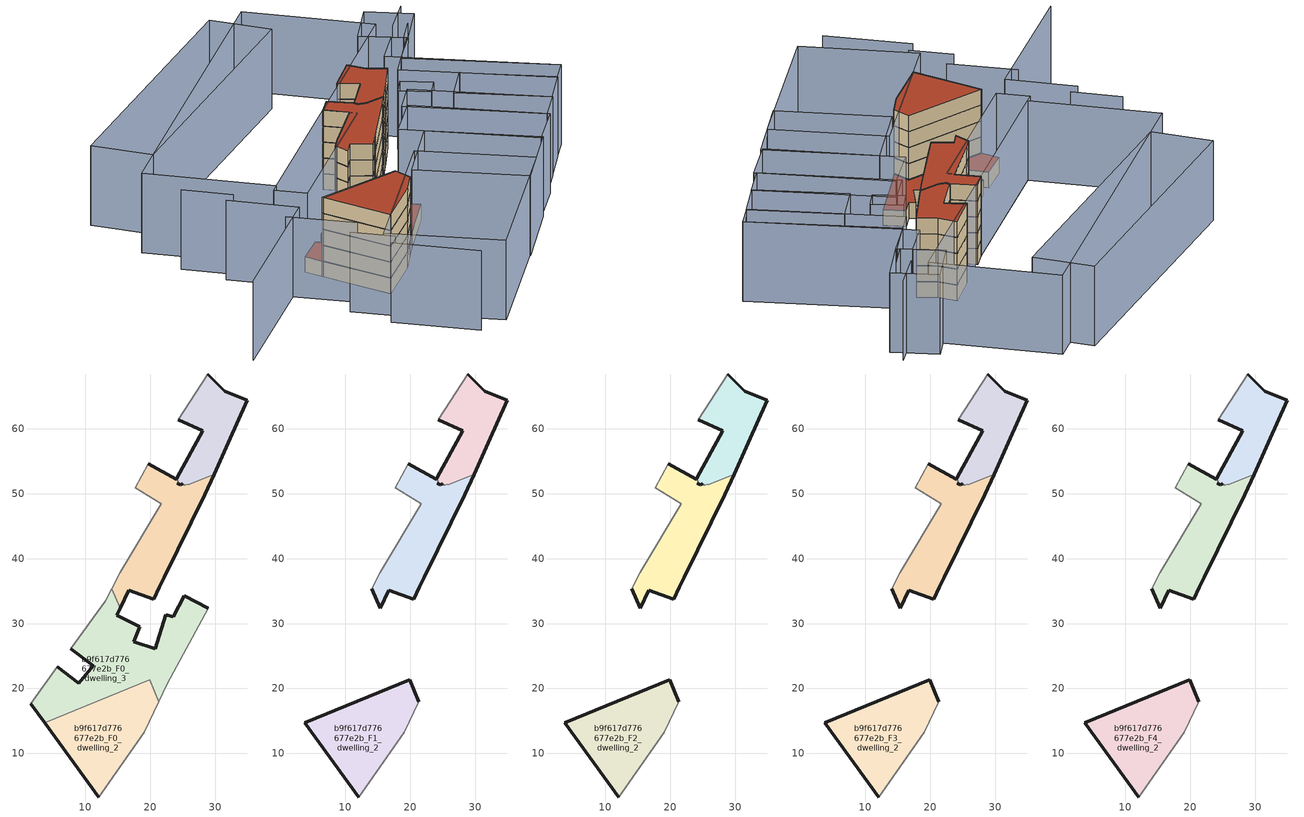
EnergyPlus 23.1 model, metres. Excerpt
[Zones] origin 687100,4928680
b9f617d776677e2b_F0_dwelling_0
 floor ground (EU_floor_Construction): 21.4,35.61 22.16,37.17 28.38,49.83 29.84,53.03 25.88,51.4 25.71,51.49 25.35,51.34 25.02,51.53 24.66,51.38 24.18,51.64 24.33,51.91 24.06,52.05 24.21,52.31 24.08,52.38 24,52.25 19.72,54.59 17.72,50.95 21.71,48.43 15.4,37.93 14.1,35.39 15.35,32.37 16.68,35.11 20.53,33.76 z0
 wall outside (EU_wall_Construction): 19.72,54.59 24,52.25 24.08,52.38 24.21,52.31 / 24.18,51.64 24.66,51.38 25.02,51.53 / 29.84,53.03 28.38,49.83 22.16,37.17 21.4,35.61 20.53,33.76 16.68,35.11 15.35,32.37 z0:3
 wall to b9f617d776677e2b_F0_dwelling_3 (EU_wall_Construction): 15.35,32.37 14.1,35.39 z0:3
 wall adiabatic (EU_wall_Construction): 14.1,35.39 15.4,37.93 21.71,48.43 17.72,50.95 19.72,54.59 z0:3
 wall to b9f617d776677e2b_F0_dwelling_1 (EU_wall_Construction): 24.21,52.31 24.06,52.05 24.33,51.91 24.18,51.64 / 25.02,51.53 25.35,51.34 25.71,51.49 25.88,51.4 29.84,53.03 z0:3
b9f617d776677e2b_F0_dwelling_1
 floor ground (EU_floor_Construction): 29.84,53.03 32.04,57.89 34.96,64.36 31.49,65.82 28.83,68.45 24.32,61.43 28.08,59.71 24.08,52.38 24.21,52.31 24.06,52.05 24.33,51.91 24.18,51.64 24.66,51.38 25.02,51.53 25.35,51.34 25.71,51.49 25.88,51.4 z0
 wall outside (EU_wall_Construction): 24.21,52.31 24.08,52.38 28.08,59.71 24.32,61.43 / 28.83,68.45 31.49,65.82 34.96,64.36 32.04,57.89 29.84,53.03 / 25.02,51.53 24.66,51.38 24.18,51.64 z0:3
 wall adiabatic (EU_wall_Construction): 24.32,61.43 28.83,68.45 z0:3
b9f617d776677e2b_F0_dwelling_2
 floor ground (EU_floor_Construction): 12.07,3.29 19.06,13.22 21.31,17.93 19.89,21.36 3.74,14.7 z0
 wall outside (EU_wall_Construction): 12.07,3.29 3.74,14.7 z0:3
 wall to b9f617d776677e2b_F0_dwelling_3 (EU_wall_Construction): 3.74,14.7 19.89,21.36 21.31,17.93 z0:3
 wall adiabatic (EU_wall_Construction): 21.31,17.93 19.06,13.22 12.07,3.29 z0:3
b9f617d776677e2b_F0_dwelling_3
 floor ground (EU_floor_Construction): 21.31,17.93 22.65,20.74 28.92,32.38 25.25,34.29 23.56,31.04 22.42,31.39 20.79,26.12 17.47,27.23 18.41,29.51 14.8,31.24 15.35,32.37 14.1,35.39 13.08,33.4 7.79,26.12 11.19,23.53 9.02,20.83 5.69,23.37 1.57,17.67 3.74,14.7 19.89,21.36 z0
 wall outside (EU_wall_Construction): 3.74,14.7 1.57,17.67 / 5.69,23.37 9.02,20.83 11.19,23.53 7.79,26.12 / 15.35,32.37 14.8,31.24 18.41,29.51 17.47,27.23 20.79,26.12 22.42,31.39 23.56,31.04 25.25,34.29 28.92,32.38 z0:3
 wall adiabatic (EU_wall_Construction): 28.92,32.38 22.65,20.74 21.31,17.93 / 1.57,17.67 5.69,23.37 / 7.79,26.12 13.08,33.4 14.1,35.39 z0:3
 roof outside (EU_roof_Construction): 28.92,32.38 22.65,20.74 21.31,17.93 19.89,21.36 3.74,14.7 1.57,17.67 5.69,23.37 9.02,20.83 11.19,23.53 7.79,26.12 13.08,33.4 14.1,35.39 15.35,32.37 14.8,31.24 18.41,29.51 17.47,27.23 20.79,26.12 22.42,31.39 23.56,31.04 25.25,34.29 z3
b9f617d776677e2b_F1_dwelling_0
 floor to b9f617d776677e2b_F0_dwelling_0 (EU_floor_Construction): 21.4,35.61 22.16,37.17 28.38,49.83 29.84,53.03 25.88,51.4 25.71,51.49 25.35,51.34 25.02,51.53 24.66,51.38 24.18,51.64 24.33,51.91 24.06,52.05 24.21,52.31 24.08,52.38 24,52.25 19.72,54.59 17.72,50.95 21.71,48.43 15.4,37.93 14.1,35.39 15.35,32.37 16.68,35.11 20.53,33.76 z3
 wall outside (EU_wall_Construction): 19.72,54.59 24,52.25 24.08,52.38 24.21,52.31 / 24.18,51.64 24.66,51.38 25.02,51.53 / 29.84,53.03 28.38,49.83 22.16,37.17 21.4,35.61 20.53,33.76 16.68,35.11 15.35,32.37 14.1,35.39 z3:6
 wall adiabatic (EU_wall_Construction): 14.1,35.39 15.4,37.93 21.71,48.43 17.72,50.95 19.72,54.59 z3:6
 wall to b9f617d776677e2b_F1_dwelling_1 (EU_wall_Construction): 24.21,52.31 24.06,52.05 24.33,51.91 24.18,51.64 / 25.02,51.53 25.35,51.34 25.71,51.49 25.88,51.4 29.84,53.03 z3:6
b9f617d776677e2b_F1_dwelling_1
 floor to b9f617d776677e2b_F0_dwelling_1 (EU_floor_Construction): 29.84,53.03 32.04,57.89 34.96,64.36 31.49,65.82 28.83,68.45 24.32,61.43 28.08,59.71 24.08,52.38 24.21,52.31 24.06,52.05 24.33,51.91 24.18,51.64 24.66,51.38 25.02,51.53 25.35,51.34 25.71,51.49 25.88,51.4 z3
 wall outside (EU_wall_Construction): 24.21,52.31 24.08,52.38 28.08,59.71 24.32,61.43 / 28.83,68.45 31.49,65.82 34.96,64.36 32.04,57.89 29.84,53.03 / 25.02,51.53 24.66,51.38 24.18,51.64 z3:6
 wall adiabatic (EU_wall_Construction): 24.32,61.43 28.83,68.45 z3:6
b9f617d776677e2b_F1_dwelling_2
 floor to b9f617d776677e2b_F0_dwelling_2 (EU_floor_Construction): 12.07,3.29 19.06,13.22 21.31,17.93 19.89,21.36 3.74,14.7 z3
 wall outside (EU_wall_Construction): 12.07,3.29 3.74,14.7 19.89,21.36 21.31,17.93 z3:6
 wall adiabatic (EU_wall_Construction): 21.31,17.93 19.06,13.22 12.07,3.29 z3:6
b9f617d776677e2b_F2_dwelling_0
 floor to b9f617d776677e2b_F1_dwelling_0 (EU_floor_Construction): 21.4,35.61 22.16,37.17 28.38,49.83 29.84,53.03 25.88,51.4 25.71,51.49 25.35,51.34 25.02,51.53 24.66,51.38 24.18,51.64 24.33,51.91 24.06,52.05 24.21,52.31 24.08,52.38 24,52.25 19.72,54.59 17.72,50.95 21.71,48.43 15.4,37.93 14.1,35.39 15.35,32.37 16.68,35.11 20.53,33.76 z6
 wall outside (EU_wall_Construction): 19.72,54.59 24,52.25 24.08,52.38 24.21,52.31 / 24.18,51.64 24.66,51.38 25.02,51.53 / 29.84,53.03 28.38,49.83 22.16,37.17 21.4,35.61 20.53,33.76 16.68,35.11 15.35,32.37 14.1,35.39 z6:9
 wall adiabatic (EU_wall_Construction): 14.1,35.39 15.4,37.93 21.71,48.43 17.72,50.95 19.72,54.59 z6:9
 wall to b9f617d776677e2b_F2_dwelling_1 (EU_wall_Construction): 24.21,52.31 24.06,52.05 24.33,51.91 24.18,51.64 / 25.02,51.53 25.35,51.34 25.71,51.49 25.88,51.4 29.84,53.03 z6:9
b9f617d776677e2b_F2_dwelling_1
 floor to b9f617d776677e2b_F1_dwelling_1 (EU_floor_Construction): 29.84,53.03 32.04,57.89 34.96,64.36 31.49,65.82 28.83,68.45 24.32,61.43 28.08,59.71 24.08,52.38 24.21,52.31 24.06,52.05 24.33,51.91 24.18,51.64 24.66,51.38 25.02,51.53 25.35,51.34 25.71,51.49 25.88,51.4 z6
 wall outside (EU_wall_Construction): 24.21,52.31 24.08,52.38 28.08,59.71 24.32,61.43 / 28.83,68.45 31.49,65.82 34.96,64.36 32.04,57.89 29.84,53.03 / 25.02,51.53 24.66,51.38 24.18,51.64 z6:9
 wall adiabatic (EU_wall_Construction): 24.32,61.43 28.83,68.45 z6:9
b9f617d776677e2b_F2_dwelling_2
 floor to b9f617d776677e2b_F1_dwelling_2 (EU_floor_Construction): 12.07,3.29 19.06,13.22 21.31,17.93 19.89,21.36 3.74,14.7 z6
 wall outside (EU_wall_Construction): 12.07,3.29 3.74,14.7 19.89,21.36 21.31,17.93 z6:9
 wall adiabatic (EU_wall_Construction): 21.31,17.93 19.06,13.22 12.07,3.29 z6:9
b9f617d776677e2b_F3_dwelling_0
 floor to b9f617d776677e2b_F2_dwelling_0 (EU_floor_Construction): 21.4,35.61 22.16,37.17 28.38,49.83 29.84,53.03 25.88,51.4 25.71,51.49 25.35,51.34 25.02,51.53 24.66,51.38 24.18,51.64 24.33,51.91 24.06,52.05 24.21,52.31 24.08,52.38 24,52.25 19.72,54.59 17.72,50.95 21.71,48.43 15.4,37.93 14.1,35.39 15.35,32.37 16.68,35.11 20.53,33.76 z9
 wall outside (EU_wall_Construction): 19.72,54.59 24,52.25 24.08,52.38 24.21,52.31 / 24.18,51.64 24.66,51.38 25.02,51.53 / 29.84,53.03 28.38,49.83 22.16,37.17 21.4,35.61 20.53,33.76 16.68,35.11 15.35,32.37 14.1,35.39 z9:12
 wall adiabatic (EU_wall_Construction): 14.1,35.39 15.4,37.93 21.71,48.43 17.72,50.95 19.72,54.59 z9:12
 wall to b9f617d776677e2b_F3_dwelling_1 (EU_wall_Construction): 24.21,52.31 24.06,52.05 24.33,51.91 24.18,51.64 / 25.02,51.53 25.35,51.34 25.71,51.49 25.88,51.4 29.84,53.03 z9:12
b9f617d776677e2b_F3_dwelling_1
 floor to b9f617d776677e2b_F2_dwelling_1 (EU_floor_Construction): 29.84,53.03 32.04,57.89 34.96,64.36 31.49,65.82 28.83,68.45 24.32,61.43 28.08,59.71 24.08,52.38 24.21,52.31 24.06,52.05 24.33,51.91 24.18,51.64 24.66,51.38 25.02,51.53 25.35,51.34 25.71,51.49 25.88,51.4 z9
 wall outside (EU_wall_Construction): 24.21,52.31 24.08,52.38 28.08,59.71 24.32,61.43 / 28.83,68.45 31.49,65.82 34.96,64.36 32.04,57.89 29.84,53.03 / 25.02,51.53 24.66,51.38 24.18,51.64 z9:12
 wall adiabatic (EU_wall_Construction): 24.32,61.43 28.83,68.45 z9:12
b9f617d776677e2b_F3_dwelling_2
 floor to b9f617d776677e2b_F2_dwelling_2 (EU_floor_Construction): 12.07,3.29 19.06,13.22 21.31,17.93 19.89,21.36 3.74,14.7 z9
 wall outside (EU_wall_Construction): 12.07,3.29 3.74,14.7 19.89,21.36 21.31,17.93 z9:12
 wall adiabatic (EU_wall_Construction): 21.31,17.93 19.06,13.22 12.07,3.29 z9:12
b9f617d776677e2b_F4_dwelling_0
 floor to b9f617d776677e2b_F3_dwelling_0 (EU_floor_Construction): 21.4,35.61 22.16,37.17 28.38,49.83 29.84,53.03 25.88,51.4 25.71,51.49 25.35,51.34 25.02,51.53 24.66,51.38 24.18,51.64 24.33,51.91 24.06,52.05 24.21,52.31 24.08,52.38 24,52.25 19.72,54.59 17.72,50.95 21.71,48.43 15.4,37.93 14.1,35.39 15.35,32.37 16.68,35.11 20.53,33.76 z12
 wall outside (EU_wall_Construction): 19.72,54.59 24,52.25 24.08,52.38 24.21,52.31 / 24.18,51.64 24.66,51.38 25.02,51.53 / 29.84,53.03 28.38,49.83 22.16,37.17 21.4,35.61 20.53,33.76 16.68,35.11 15.35,32.37 14.1,35.39 z12:15
 wall adiabatic (EU_wall_Construction): 14.1,35.39 15.4,37.93 21.71,48.43 17.72,50.95 19.72,54.59 z12:15
 wall to b9f617d776677e2b_F4_dwelling_1 (EU_wall_Construction): 24.21,52.31 24.06,52.05 24.33,51.91 24.18,51.64 / 25.02,51.53 25.35,51.34 25.71,51.49 25.88,51.4 29.84,53.03 z12:15
 roof outside (EU_roof_Construction): 29.84,53.03 28.38,49.83 22.16,37.17 21.4,35.61 20.53,33.76 16.68,35.11 15.35,32.37 14.1,35.39 15.4,37.93 21.71,48.43 17.72,50.95 19.72,54.59 24,52.25 24.08,52.38 24.21,52.31 24.06,52.05 24.33,51.91 24.18,51.64 24.66,51.38 25.02,51.53 25.35,51.34 25.71,51.49 25.88,51.4 z15
b9f617d776677e2b_F4_dwelling_1
 floor to b9f617d776677e2b_F3_dwelling_1 (EU_floor_Construction): 29.84,53.03 32.04,57.89 34.96,64.36 31.49,65.82 28.83,68.45 24.32,61.43 28.08,59.71 24.08,52.38 24.21,52.31 24.06,52.05 24.33,51.91 24.18,51.64 24.66,51.38 25.02,51.53 25.35,51.34 25.71,51.49 25.88,51.4 z12
 wall outside (EU_wall_Construction): 24.21,52.31 24.08,52.38 28.08,59.71 24.32,61.43 / 28.83,68.45 31.49,65.82 34.96,64.36 32.04,57.89 29.84,53.03 / 25.02,51.53 24.66,51.38 24.18,51.64 z12:15
 wall adiabatic (EU_wall_Construction): 24.32,61.43 28.83,68.45 z12:15
 roof outside (EU_roof_Construction): 34.96,64.36 32.04,57.89 29.84,53.03 25.88,51.4 25.71,51.49 25.35,51.34 25.02,51.53 24.66,51.38 24.18,51.64 24.33,51.91 24.06,52.05 24.21,52.31 24.08,52.38 28.08,59.71 24.32,61.43 28.83,68.45 31.49,65.82 z15
b9f617d776677e2b_F4_dwelling_2
 floor to b9f617d776677e2b_F3_dwelling_2 (EU_floor_Construction): 12.07,3.29 19.06,13.22 21.31,17.93 19.89,21.36 3.74,14.7 z12
 wall outside (EU_wall_Construction): 12.07,3.29 3.74,14.7 19.89,21.36 21.31,17.93 z12:15
 wall adiabatic (EU_wall_Construction): 21.31,17.93 19.06,13.22 12.07,3.29 z12:15
 roof outside (EU_roof_Construction): 19.89,21.36 21.31,17.93 19.06,13.22 12.07,3.29 3.74,14.7 z15
shading: 2.71,-1.59 9.36,-5.91 / 7.7,-8.47 20.99,-17.31 / -5.31,8.91 5.37,2.1 / -12.36,19.46 -1.63,12.02 / -1.63,12.02 -20.76,-15.58 / -17.93,26.63 -10.33,21.31 / 63.63,55.11 38.75,67.78 / 38.75,67.78 42.89,75.91 / 42.43,76.15 45.36,81.88 / 42.57,81.84 47.05,89.56 / 53.65,35.64 31.16,47.65 / 31.16,47.65 34.76,54.41 / 34.76,54.41 57.26,42.4 / 57.26,42.4 53.65,35.64 / 45.9,58.21 61.23,50.38 / 61.23,50.38 57.07,42.25 / 57.07,42.25 41.74,50.08 / 41.74,50.08 45.9,58.21 / 44.91,18.08 26.72,-14.54 / 26.72,-14.54 7.97,-4.08 / 7.97,-4.08 26.16,28.54 / 26.16,28.54 44.91,18.08 / 22.65,20.74 30.95,36.14 / 30.95,36.14 49.32,26.25 / 49.32,26.25 41.03,10.85 / 41.03,10.85 22.65,20.74 / -2.98,20.8 17.83,51.1 / 17.83,51.1 22.86,47.64 / 22.86,47.64 2.06,17.34 / 2.06,17.34 -2.98,20.8 / 32.31,47.78 54.13,35.37 / 54.13,35.37 48.76,25.94 / 48.76,25.94 26.95,38.36 / 26.95,38.36 32.31,47.78 / 34.9,58.32 40.19,55.83 / 40.19,55.83 38.36,51.93 / 38.36,51.93 33.07,54.42 / 33.07,54.42 34.9,58.32 / 40.12,83.57 -1.89,22.39 / -1.89,22.39 -21.73,36.02 / -21.73,36.02 20.28,97.19 / 20.28,97.19 40.12,83.57 / 22.41,87.92 -16.96,42.96 / -16.96,42.96 -25.67,50.59 / -25.67,50.59 13.7,95.55 / 13.7,95.55 22.41,87.92 / 43.14,75.78 38.98,68.23 / 38.98,68.23 36.36,69.68 / 36.36,69.68 40.52,77.23 / 40.52,77.23 43.14,75.78 / 38.98,68.23 63.73,55.11 / 63.73,55.11 61.1,50.15 / 61.1,50.15 36.35,63.27 / 36.35,63.27 38.98,68.23 / 35.24,79.7 40.08,89.47 / 40.08,89.47 47.99,85.55 / 47.99,85.55 43.14,75.78 / 43.14,75.78 35.24,79.7 z0:15
[Building]
EU S2 Campaign: North Axis=0; Terrain=City; Solar Distribution=FullExterior
[Site:Location]
Bologna: Latitude=44.5; Longitude=11.25; Time Zone=1; Elevation=37
[SizingPeriod:WeatherFileDays]
AnnualSizingPeriod: Begin Month=1; Begin Day of Month=1; End Month=12; End Day of Month=31; Day of Week for Start Day=Monday; Use Weather File Daylight Saving Period=No; Use Weather File Rain and Snow Indicators=No
[MATERIAL]
EU_InternalMass_Material: Roughness=MediumRough; Thickness=0.1; Conductivity=1; Density=1800; Specific Heat=900; Thermal Absorptance=0.9; Solar Absorptance=0.7; Visible Absorptance=0.7
[MATERIAL:NOMASS] Roughness=MediumRough; Thermal Absorptance=0.9; Solar Absorptance=0.7; Visible Absorptance=0.7
Name | Thermal Resistance
EU_wall_NoMass | 0.905828
EU_roof_NoMass | 0.37593
EU_floor_NoMass | 0.67114
[CONSTRUCTION]
EU_wall_Construction: EU_wall_NoMass
EU_roof_Construction: EU_roof_NoMass
EU_floor_Construction: EU_floor_NoMass
EU_InternalMass_Construction: EU_InternalMass_Material
[ZONE] Type=1; Multiplier=1; Ceiling Height=autocalculate; Floor Area=autocalculate; Part of Total Floor Area=Yes
Name | Volume
b9f617d776677e2b_F0_dwelling_0; b9f617d776677e2b_F1_dwelling_0; b9f617d776677e2b_F2_dwelling_0; b9f617d776677e2b_F3_dwelling_0; b9f617d776677e2b_F4_dwelling_0 | 409.381
b9f617d776677e2b_F0_dwelling_1; b9f617d776677e2b_F1_dwelling_1; b9f617d776677e2b_F2_dwelling_1; b9f617d776677e2b_F3_dwelling_1; b9f617d776677e2b_F4_dwelling_1 | 281.308
b9f617d776677e2b_F0_dwelling_2; b9f617d776677e2b_F1_dwelling_2; b9f617d776677e2b_F2_dwelling_2; b9f617d776677e2b_F3_dwelling_2; b9f617d776677e2b_F4_dwelling_2 | 454.337
b9f617d776677e2b_F0_dwelling_3 | 672.436
[INTERNALMASS] Construction=EU_InternalMass_Construction
Name | Zone or ZoneList | Surface Area
b9f617d776677e2b_F0_dwelling_0_EU_InternalMass | b9f617d776677e2b_F0_dwelling_0 | 136.459
b9f617d776677e2b_F0_dwelling_1_EU_InternalMass | b9f617d776677e2b_F0_dwelling_1 | 93.7697
b9f617d776677e2b_F0_dwelling_2_EU_InternalMass | b9f617d776677e2b_F0_dwelling_2 | 151.446
b9f617d776677e2b_F0_dwelling_3_EU_InternalMass | b9f617d776677e2b_F0_dwelling_3 | 224.145
b9f617d776677e2b_F1_dwelling_0_EU_InternalMass | b9f617d776677e2b_F1_dwelling_0 | 201.938
b9f617d776677e2b_F1_dwelling_1_EU_InternalMass | b9f617d776677e2b_F1_dwelling_1 | 201.944
b9f617d776677e2b_F1_dwelling_2_EU_InternalMass | b9f617d776677e2b_F1_dwelling_2 | 201.941
b9f617d776677e2b_F2_dwelling_0_EU_InternalMass | b9f617d776677e2b_F2_dwelling_0 | 201.938
b9f617d776677e2b_F2_dwelling_1_EU_InternalMass | b9f617d776677e2b_F2_dwelling_1 | 201.944
b9f617d776677e2b_F2_dwelling_2_EU_InternalMass | b9f617d776677e2b_F2_dwelling_2 | 201.941
b9f617d776677e2b_F3_dwelling_0_EU_InternalMass | b9f617d776677e2b_F3_dwelling_0 | 201.938
b9f617d776677e2b_F3_dwelling_1_EU_InternalMass | b9f617d776677e2b_F3_dwelling_1 | 201.944
b9f617d776677e2b_F3_dwelling_2_EU_InternalMass | b9f617d776677e2b_F3_dwelling_2 | 201.941
b9f617d776677e2b_F4_dwelling_0_EU_InternalMass | b9f617d776677e2b_F4_dwelling_0 | 201.938
b9f617d776677e2b_F4_dwelling_1_EU_InternalMass | b9f617d776677e2b_F4_dwelling_1 | 201.944
b9f617d776677e2b_F4_dwelling_2_EU_InternalMass | b9f617d776677e2b_F4_dwelling_2 | 201.941
[OTHEREQUIPMENT] Fuel Type=Electricity; Design Level Calculation Method=Watts/Area; Power per Zone Floor Area=1; Fraction Latent=0; Fraction Radiant=0; Fraction Lost=0; Carbon Dioxide Generation Rate=0; EndUse Subcategory=EU_Step8_InternalGains
Name | Zone or ZoneList or Space or SpaceList | Schedule
EU_Step8_InternalGain_b9f617d776677e2b_F0_dwelling_0_f000 | b9f617d776677e2b_F0_dwelling_0 | EU_Step8_GainSchedule_b9f617d776677e2b_F0_dwelling_0_f000
EU_Step8_InternalGain_b9f617d776677e2b_F0_dwelling_1_f000 | b9f617d776677e2b_F0_dwelling_1 | EU_Step8_GainSchedule_b9f617d776677e2b_F0_dwelling_1_f000
EU_Step8_InternalGain_b9f617d776677e2b_F0_dwelling_2_f000 | b9f617d776677e2b_F0_dwelling_2 | EU_Step8_GainSchedule_b9f617d776677e2b_F0_dwelling_2_f000
EU_Step8_InternalGain_b9f617d776677e2b_F0_dwelling_3_f000 | b9f617d776677e2b_F0_dwelling_3 | EU_Step8_GainSchedule_b9f617d776677e2b_F0_dwelling_3_f000
EU_Step8_InternalGain_b9f617d776677e2b_F1_dwelling_0_f000 | b9f617d776677e2b_F1_dwelling_0 | EU_Step8_GainSchedule_b9f617d776677e2b_F1_dwelling_0_f000
EU_Step8_InternalGain_b9f617d776677e2b_F1_dwelling_1_f000 | b9f617d776677e2b_F1_dwelling_1 | EU_Step8_GainSchedule_b9f617d776677e2b_F1_dwelling_1_f000
EU_Step8_InternalGain_b9f617d776677e2b_F1_dwelling_2_f000 | b9f617d776677e2b_F1_dwelling_2 | EU_Step8_GainSchedule_b9f617d776677e2b_F1_dwelling_2_f000
EU_Step8_InternalGain_b9f617d776677e2b_F2_dwelling_0_f000 | b9f617d776677e2b_F2_dwelling_0 | EU_Step8_GainSchedule_b9f617d776677e2b_F2_dwelling_0_f000
EU_Step8_InternalGain_b9f617d776677e2b_F2_dwelling_1_f000 | b9f617d776677e2b_F2_dwelling_1 | EU_Step8_GainSchedule_b9f617d776677e2b_F2_dwelling_1_f000
EU_Step8_InternalGain_b9f617d776677e2b_F2_dwelling_2_f000 | b9f617d776677e2b_F2_dwelling_2 | EU_Step8_GainSchedule_b9f617d776677e2b_F2_dwelling_2_f000
EU_Step8_InternalGain_b9f617d776677e2b_F3_dwelling_0_f000 | b9f617d776677e2b_F3_dwelling_0 | EU_Step8_GainSchedule_b9f617d776677e2b_F3_dwelling_0_f000
EU_Step8_InternalGain_b9f617d776677e2b_F3_dwelling_1_f000 | b9f617d776677e2b_F3_dwelling_1 | EU_Step8_GainSchedule_b9f617d776677e2b_F3_dwelling_1_f000
EU_Step8_InternalGain_b9f617d776677e2b_F3_dwelling_2_f000 | b9f617d776677e2b_F3_dwelling_2 | EU_Step8_GainSchedule_b9f617d776677e2b_F3_dwelling_2_f000
EU_Step8_InternalGain_b9f617d776677e2b_F4_dwelling_0_f000 | b9f617d776677e2b_F4_dwelling_0 | EU_Step8_GainSchedule_b9f617d776677e2b_F4_dwelling_0_f000
EU_Step8_InternalGain_b9f617d776677e2b_F4_dwelling_1_f000 | b9f617d776677e2b_F4_dwelling_1 | EU_Step8_GainSchedule_b9f617d776677e2b_F4_dwelling_1_f000
EU_Step8_InternalGain_b9f617d776677e2b_F4_dwelling_2_f000 | b9f617d776677e2b_F4_dwelling_2 | EU_Step8_GainSchedule_b9f617d776677e2b_F4_dwelling_2_f000
[ZONEVENTILATION:DESIGNFLOWRATE] Schedule=EU_AlwaysOn; Design Flow Rate Calculation Method=AirChanges/Hour; Air Changes per Hour=0.73129; Ventilation Type=Natural; Fan Pressure Rise=0; Fan Total Efficiency=1; Constant Term Coefficient=1; Temperature Term Coefficient=0; Velocity Term Coefficient=0; Velocity Squared Term Coefficient=0; Minimum Indoor Temperature=-100; Maximum Indoor Temperature=100; Delta Temperature=-100; Minimum Outdoor Temperature=-100; Maximum Outdoor Temperature=100; Maximum Wind Speed=40
Name | Zone or ZoneList or Space or SpaceList
EU_ConstantAir_b9f617d776677e2b_F0_dwelling_0 | b9f617d776677e2b_F0_dwelling_0
EU_ConstantAir_b9f617d776677e2b_F0_dwelling_1 | b9f617d776677e2b_F0_dwelling_1
EU_ConstantAir_b9f617d776677e2b_F0_dwelling_2 | b9f617d776677e2b_F0_dwelling_2
EU_ConstantAir_b9f617d776677e2b_F0_dwelling_3 | b9f617d776677e2b_F0_dwelling_3
EU_ConstantAir_b9f617d776677e2b_F1_dwelling_0 | b9f617d776677e2b_F1_dwelling_0
EU_ConstantAir_b9f617d776677e2b_F1_dwelling_1 | b9f617d776677e2b_F1_dwelling_1
EU_ConstantAir_b9f617d776677e2b_F1_dwelling_2 | b9f617d776677e2b_F1_dwelling_2
EU_ConstantAir_b9f617d776677e2b_F2_dwelling_0 | b9f617d776677e2b_F2_dwelling_0
EU_ConstantAir_b9f617d776677e2b_F2_dwelling_1 | b9f617d776677e2b_F2_dwelling_1
EU_ConstantAir_b9f617d776677e2b_F2_dwelling_2 | b9f617d776677e2b_F2_dwelling_2
EU_ConstantAir_b9f617d776677e2b_F3_dwelling_0 | b9f617d776677e2b_F3_dwelling_0
EU_ConstantAir_b9f617d776677e2b_F3_dwelling_1 | b9f617d776677e2b_F3_dwelling_1
EU_ConstantAir_b9f617d776677e2b_F3_dwelling_2 | b9f617d776677e2b_F3_dwelling_2
EU_ConstantAir_b9f617d776677e2b_F4_dwelling_0 | b9f617d776677e2b_F4_dwelling_0
EU_ConstantAir_b9f617d776677e2b_F4_dwelling_1 | b9f617d776677e2b_F4_dwelling_1
EU_ConstantAir_b9f617d776677e2b_F4_dwelling_2 | b9f617d776677e2b_F4_dwelling_2
[SIZING:ZONE] Zone Cooling Design Supply Air Temperature Input Method=SupplyAirTemperature; Zone Cooling Design Supply Air Temperature=13; Zone Heating Design Supply Air Temperature Input Method=SupplyAirTemperature; Zone Heating Design Supply Air Temperature=50; Zone Cooling Design Supply Air Humidity Ratio=0.008; Zone Heating Design Supply Air Humidity Ratio=0.008; Cooling Design Air Flow Method=DesignDay; Cooling Design Air Flow Rate=0; Cooling Minimum Air Flow per Zone Floor Area=0.000762; Cooling Minimum Air Flow=0; Cooling Minimum Air Flow Fraction=0.2; Heating Design Air Flow Method=DesignDay; Heating Design Air Flow Rate=0; Heating Maximum Air Flow per Zone Floor Area=0.002032; Heating Maximum Air Flow=0.141576; Heating Maximum Air Flow Fraction=0.3; Account for Dedicated Outdoor Air System=No; Dedicated Outdoor Air System Control Strategy=NeutralSupplyAir; Dedicated Outdoor Air Low Setpoint Temperature for Design=autosize; Dedicated Outdoor Air High Setpoint Temperature for Design=autosize; Zone Load Sizing Method=Sensible Load Only No Latent Load; Zone Latent Cooling Design Supply Air Humidity Ratio Input Method=HumidityRatioDifference; Zone Cooling Design Supply Air Humidity Ratio Difference=0.005; Zone Latent Heating Design Supply Air Humidity Ratio Input Method=HumidityRatioDifference; Zone Humidification Design Supply Air Humidity Ratio Difference=0.005
b9f617d776677e2b_F0_dwelling_0; b9f617d776677e2b_F0_dwelling_1; b9f617d776677e2b_F0_dwelling_2; b9f617d776677e2b_F0_dwelling_3; b9f617d776677e2b_F1_dwelling_0; b9f617d776677e2b_F1_dwelling_1; b9f617d776677e2b_F1_dwelling_2; b9f617d776677e2b_F2_dwelling_0; b9f617d776677e2b_F2_dwelling_1; b9f617d776677e2b_F2_dwelling_2; b9f617d776677e2b_F3_dwelling_0; b9f617d776677e2b_F3_dwelling_1; b9f617d776677e2b_F3_dwelling_2; b9f617d776677e2b_F4_dwelling_0; b9f617d776677e2b_F4_dwelling_1; b9f617d776677e2b_F4_dwelling_2
[ThermostatSetpoint:DualSetpoint] Heating Setpoint Temperature Schedule=HVACTemplate-Always 20; Cooling Setpoint Temperature Schedule=HVACTemplate-Always 50
EU_HeatOnly_b9f617d776677e2b_F0_dwelling_0 Dual SP Control; EU_HeatOnly_b9f617d776677e2b_F0_dwelling_1 Dual SP Control; EU_HeatOnly_b9f617d776677e2b_F0_dwelling_2 Dual SP Control; EU_HeatOnly_b9f617d776677e2b_F0_dwelling_3 Dual SP Control; EU_HeatOnly_b9f617d776677e2b_F1_dwelling_0 Dual SP Control; EU_HeatOnly_b9f617d776677e2b_F1_dwelling_1 Dual SP Control; EU_HeatOnly_b9f617d776677e2b_F1_dwelling_2 Dual SP Control; EU_HeatOnly_b9f617d776677e2b_F2_dwelling_0 Dual SP Control; EU_HeatOnly_b9f617d776677e2b_F2_dwelling_1 Dual SP Control; EU_HeatOnly_b9f617d776677e2b_F2_dwelling_2 Dual SP Control; EU_HeatOnly_b9f617d776677e2b_F3_dwelling_0 Dual SP Control; EU_HeatOnly_b9f617d776677e2b_F3_dwelling_1 Dual SP Control; EU_HeatOnly_b9f617d776677e2b_F3_dwelling_2 Dual SP Control; EU_HeatOnly_b9f617d776677e2b_F4_dwelling_0 Dual SP Control; EU_HeatOnly_b9f617d776677e2b_F4_dwelling_1 Dual SP Control; EU_HeatOnly_b9f617d776677e2b_F4_dwelling_2 Dual SP Control
[ZoneControl:Thermostat] Control Type Schedule=HVACTemplate-Always 4
Name | Zone or ZoneList | Control
b9f617d776677e2b_F0_dwelling_0 Thermostat | b9f617d776677e2b_F0_dwelling_0 | EU_HeatOnly_b9f617d776677e2b_F0_dwelling_0 Dual SP Control
b9f617d776677e2b_F0_dwelling_1 Thermostat | b9f617d776677e2b_F0_dwelling_1 | EU_HeatOnly_b9f617d776677e2b_F0_dwelling_1 Dual SP Control
b9f617d776677e2b_F0_dwelling_2 Thermostat | b9f617d776677e2b_F0_dwelling_2 | EU_HeatOnly_b9f617d776677e2b_F0_dwelling_2 Dual SP Control
b9f617d776677e2b_F0_dwelling_3 Thermostat | b9f617d776677e2b_F0_dwelling_3 | EU_HeatOnly_b9f617d776677e2b_F0_dwelling_3 Dual SP Control
b9f617d776677e2b_F1_dwelling_0 Thermostat | b9f617d776677e2b_F1_dwelling_0 | EU_HeatOnly_b9f617d776677e2b_F1_dwelling_0 Dual SP Control
b9f617d776677e2b_F1_dwelling_1 Thermostat | b9f617d776677e2b_F1_dwelling_1 | EU_HeatOnly_b9f617d776677e2b_F1_dwelling_1 Dual SP Control
b9f617d776677e2b_F1_dwelling_2 Thermostat | b9f617d776677e2b_F1_dwelling_2 | EU_HeatOnly_b9f617d776677e2b_F1_dwelling_2 Dual SP Control
b9f617d776677e2b_F2_dwelling_0 Thermostat | b9f617d776677e2b_F2_dwelling_0 | EU_HeatOnly_b9f617d776677e2b_F2_dwelling_0 Dual SP Control
b9f617d776677e2b_F2_dwelling_1 Thermostat | b9f617d776677e2b_F2_dwelling_1 | EU_HeatOnly_b9f617d776677e2b_F2_dwelling_1 Dual SP Control
b9f617d776677e2b_F2_dwelling_2 Thermostat | b9f617d776677e2b_F2_dwelling_2 | EU_HeatOnly_b9f617d776677e2b_F2_dwelling_2 Dual SP Control
b9f617d776677e2b_F3_dwelling_0 Thermostat | b9f617d776677e2b_F3_dwelling_0 | EU_HeatOnly_b9f617d776677e2b_F3_dwelling_0 Dual SP Control
b9f617d776677e2b_F3_dwelling_1 Thermostat | b9f617d776677e2b_F3_dwelling_1 | EU_HeatOnly_b9f617d776677e2b_F3_dwelling_1 Dual SP Control
b9f617d776677e2b_F3_dwelling_2 Thermostat | b9f617d776677e2b_F3_dwelling_2 | EU_HeatOnly_b9f617d776677e2b_F3_dwelling_2 Dual SP Control
b9f617d776677e2b_F4_dwelling_0 Thermostat | b9f617d776677e2b_F4_dwelling_0 | EU_HeatOnly_b9f617d776677e2b_F4_dwelling_0 Dual SP Control
b9f617d776677e2b_F4_dwelling_1 Thermostat | b9f617d776677e2b_F4_dwelling_1 | EU_HeatOnly_b9f617d776677e2b_F4_dwelling_1 Dual SP Control
b9f617d776677e2b_F4_dwelling_2 Thermostat | b9f617d776677e2b_F4_dwelling_2 | EU_HeatOnly_b9f617d776677e2b_F4_dwelling_2 Dual SP Control
[Zone equipment]
b9f617d776677e2b_F0_dwelling_0: b9f617d776677e2b_F0_dwelling_0 Ideal Loads Air System
b9f617d776677e2b_F0_dwelling_1: b9f617d776677e2b_F0_dwelling_1 Ideal Loads Air System
b9f617d776677e2b_F0_dwelling_2: b9f617d776677e2b_F0_dwelling_2 Ideal Loads Air System
b9f617d776677e2b_F0_dwelling_3: b9f617d776677e2b_F0_dwelling_3 Ideal Loads Air System
b9f617d776677e2b_F1_dwelling_0: b9f617d776677e2b_F1_dwelling_0 Ideal Loads Air System
b9f617d776677e2b_F1_dwelling_1: b9f617d776677e2b_F1_dwelling_1 Ideal Loads Air System
b9f617d776677e2b_F1_dwelling_2: b9f617d776677e2b_F1_dwelling_2 Ideal Loads Air System
b9f617d776677e2b_F2_dwelling_0: b9f617d776677e2b_F2_dwelling_0 Ideal Loads Air System
b9f617d776677e2b_F2_dwelling_1: b9f617d776677e2b_F2_dwelling_1 Ideal Loads Air System
b9f617d776677e2b_F2_dwelling_2: b9f617d776677e2b_F2_dwelling_2 Ideal Loads Air System
b9f617d776677e2b_F3_dwelling_0: b9f617d776677e2b_F3_dwelling_0 Ideal Loads Air System
b9f617d776677e2b_F3_dwelling_1: b9f617d776677e2b_F3_dwelling_1 Ideal Loads Air System
b9f617d776677e2b_F3_dwelling_2: b9f617d776677e2b_F3_dwelling_2 Ideal Loads Air System
b9f617d776677e2b_F4_dwelling_0: b9f617d776677e2b_F4_dwelling_0 Ideal Loads Air System
b9f617d776677e2b_F4_dwelling_1: b9f617d776677e2b_F4_dwelling_1 Ideal Loads Air System
b9f617d776677e2b_F4_dwelling_2: b9f617d776677e2b_F4_dwelling_2 Ideal Loads Air System
[ZoneHVAC:IdealLoadsAirSystem] Availability Schedule=EU_AlwaysOn; Maximum Heating Supply Air Temperature [C]=50; Minimum Cooling Supply Air Temperature [C]=13; Maximum Heating Supply Air Humidity Ratio [kg-H20/kg-air]=0.0156; Minimum Cooling Supply Air Humidity Ratio [kg-H20/kg-air]=0.0077; Heating Limit=NoLimit; Cooling Limit=NoLimit; Heating Availability Schedule=EU_AlwaysOn; Cooling Availability Schedule=EU_CoolingOff; Dehumidification Control Type=ConstantSensibleHeatRatio; Cooling Sensible Heat Ratio=0.7; Humidification Control Type=None; Demand Controlled Ventilation Type=None; Outdoor Air Economizer Type=NoEconomizer; Heat Recovery Type=None; Sensible Heat Recovery Effectiveness=0.7; Latent Heat Recovery Effectiveness=0.65
b9f617d776677e2b_F0_dwelling_0 Ideal Loads Air System; b9f617d776677e2b_F0_dwelling_1 Ideal Loads Air System; b9f617d776677e2b_F0_dwelling_2 Ideal Loads Air System; b9f617d776677e2b_F0_dwelling_3 Ideal Loads Air System; b9f617d776677e2b_F1_dwelling_0 Ideal Loads Air System; b9f617d776677e2b_F1_dwelling_1 Ideal Loads Air System; b9f617d776677e2b_F1_dwelling_2 Ideal Loads Air System; b9f617d776677e2b_F2_dwelling_0 Ideal Loads Air System; b9f617d776677e2b_F2_dwelling_1 Ideal Loads Air System; b9f617d776677e2b_F2_dwelling_2 Ideal Loads Air System; b9f617d776677e2b_F3_dwelling_0 Ideal Loads Air System; b9f617d776677e2b_F3_dwelling_1 Ideal Loads Air System; b9f617d776677e2b_F3_dwelling_2 Ideal Loads Air System; b9f617d776677e2b_F4_dwelling_0 Ideal Loads Air System; b9f617d776677e2b_F4_dwelling_1 Ideal Loads Air System; b9f617d776677e2b_F4_dwelling_2 Ideal Loads Air System
[SCHEDULE:CONSTANT]
Name | Hourly Value
EU_AlwaysOn | 1
EU_CoolingOff | 0
[SCHEDULE:FILE] Column Number=1; Rows to Skip at Top=0; Number of Hours of Data=8760; Column Separator=Comma; Interpolate to Timestep=No; Minutes per Item=60; Adjust Schedule for Daylight Savings=Yes
Name | File
EU_Step8_GainSchedule_b9f617d776677e2b_F0_dwelling_0_f000 | ../../schedules/b9f617d776677e2b/b9f617d776677e2b_F0_dwelling_0_f000_gain.csv
EU_Step8_GainSchedule_b9f617d776677e2b_F0_dwelling_1_f000 | ../../schedules/b9f617d776677e2b/b9f617d776677e2b_F0_dwelling_1_f000_gain.csv
EU_Step8_GainSchedule_b9f617d776677e2b_F0_dwelling_2_f000 | ../../schedules/b9f617d776677e2b/b9f617d776677e2b_F0_dwelling_2_f000_gain.csv
EU_Step8_GainSchedule_b9f617d776677e2b_F0_dwelling_3_f000 | ../../schedules/b9f617d776677e2b/b9f617d776677e2b_F0_dwelling_3_f000_gain.csv
EU_Step8_GainSchedule_b9f617d776677e2b_F1_dwelling_0_f000 | ../../schedules/b9f617d776677e2b/b9f617d776677e2b_F1_dwelling_0_f000_gain.csv
EU_Step8_GainSchedule_b9f617d776677e2b_F1_dwelling_1_f000 | ../../schedules/b9f617d776677e2b/b9f617d776677e2b_F1_dwelling_1_f000_gain.csv
EU_Step8_GainSchedule_b9f617d776677e2b_F1_dwelling_2_f000 | ../../schedules/b9f617d776677e2b/b9f617d776677e2b_F1_dwelling_2_f000_gain.csv
EU_Step8_GainSchedule_b9f617d776677e2b_F2_dwelling_0_f000 | ../../schedules/b9f617d776677e2b/b9f617d776677e2b_F2_dwelling_0_f000_gain.csv
EU_Step8_GainSchedule_b9f617d776677e2b_F2_dwelling_1_f000 | ../../schedules/b9f617d776677e2b/b9f617d776677e2b_F2_dwelling_1_f000_gain.csv
EU_Step8_GainSchedule_b9f617d776677e2b_F2_dwelling_2_f000 | ../../schedules/b9f617d776677e2b/b9f617d776677e2b_F2_dwelling_2_f000_gain.csv
EU_Step8_GainSchedule_b9f617d776677e2b_F3_dwelling_0_f000 | ../../schedules/b9f617d776677e2b/b9f617d776677e2b_F3_dwelling_0_f000_gain.csv
EU_Step8_GainSchedule_b9f617d776677e2b_F3_dwelling_1_f000 | ../../schedules/b9f617d776677e2b/b9f617d776677e2b_F3_dwelling_1_f000_gain.csv
EU_Step8_GainSchedule_b9f617d776677e2b_F3_dwelling_2_f000 | ../../schedules/b9f617d776677e2b/b9f617d776677e2b_F3_dwelling_2_f000_gain.csv
EU_Step8_GainSchedule_b9f617d776677e2b_F4_dwelling_0_f000 | ../../schedules/b9f617d776677e2b/b9f617d776677e2b_F4_dwelling_0_f000_gain.csv
EU_Step8_GainSchedule_b9f617d776677e2b_F4_dwelling_1_f000 | ../../schedules/b9f617d776677e2b/b9f617d776677e2b_F4_dwelling_1_f000_gain.csv
EU_Step8_GainSchedule_b9f617d776677e2b_F4_dwelling_2_f000 | ../../schedules/b9f617d776677e2b/b9f617d776677e2b_F4_dwelling_2_f000_gain.csv
[Schedule:Compact]
HVACTemplate-Always 20: Through: 12/31, For: AllDays, Until: 24:00, 20
HVACTemplate-Always 50: Through: 12/31, For: AllDays, Until: 24:00, 50
HVACTemplate-Always 4: Through: 12/31, For: AllDays, Until: 24:00, 4
